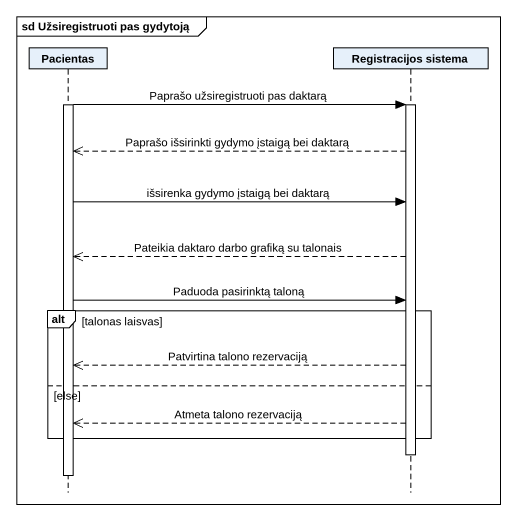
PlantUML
@startuml
mainframe sd Užsiregistruoti pas gydytoją
hide footbox
participant Pacientas
participant "Registracijos sistema" as Registracijos_sistema

activate Pacientas
Pacientas -> Registracijos_sistema : Paprašo užsiregistruoti pas daktarą
activate Registracijos_sistema
Registracijos_sistema -->> Pacientas : Paprašo išsirinkti gydymo įstaigą bei daktarą
Pacientas -> Registracijos_sistema : išsirenka gydymo įstaigą bei daktarą
Registracijos_sistema -->> Pacientas : Pateikia daktaro darbo grafiką su talonais
Pacientas -> Registracijos_sistema : Paduoda pasirinktą taloną
alt talonas laisvas
  Registracijos_sistema -->> Pacientas : Patvirtina talono rezervaciją
else else
  Registracijos_sistema -->> Pacientas : Atmeta talono rezervaciją
end
deactivate Registracijos_sistema
deactivate Pacientas
@enduml
